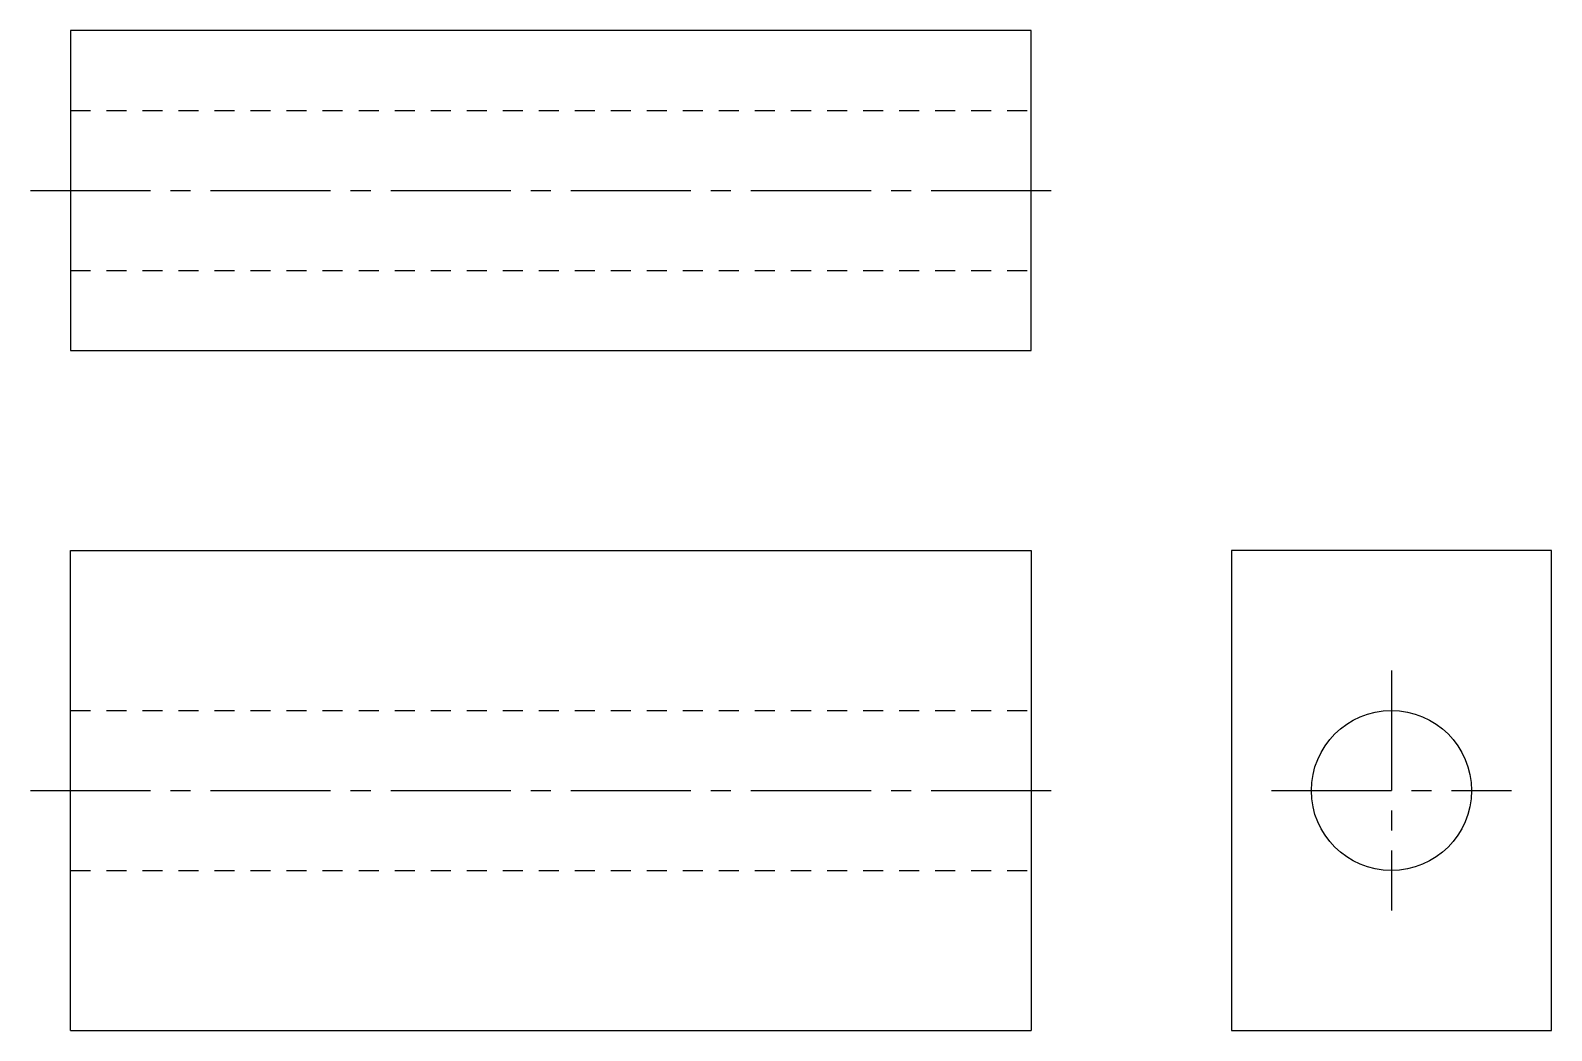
# Model space of a CAD drawing. Header units: inches. Extents: x 0.75 to 10.25, y 1 to 7.25.
import ezdxf

# ---------------------------------------------------------------- set-up
doc = ezdxf.new("R2010")
doc.units = ezdxf.units.IN
doc.header["$MEASUREMENT"] = 0
doc.linetypes.add('CENTER2', pattern=[1.125, 0.75, -0.125, 0.125, -0.125])
doc.linetypes.add('HIDDEN2', pattern=[0.1875, 0.125, -0.0625])
doc.layers.add('centre', color=130, linetype='CENTER2')
doc.layers.add('hidden', color=140, linetype='HIDDEN2')

msp = doc.modelspace()

# ---------------------------------------------------------------- linework, layer by layer
for p, q in [((1, 7.25), (1, 5.25)), ((7, 7.25), (1, 7.25)), ((7, 5.25), (7, 7.25)), ((1, 5.25), (7, 5.25)), ((1, 1), (1, 4)), ((1, 4), (7, 4)), ((7, 4), (7, 1)), ((8.25, 4), (8.25, 1)), ((10.25, 4), (8.25, 4)), ((10.25, 1), (10.25, 4)), ((1, 1), (7, 1)), ((8.25, 1), (10.25, 1))]:
    msp.add_line(p, q)
msp.add_circle((9.25, 2.5), 0.5)
at = {"layer": 'centre'}
for p, q in [((0.75, 6.25), (7.25, 6.25)), ((9.25, 3.25), (9.25, 1.75)), ((0.75, 2.5), (7.25, 2.5)), ((8.5, 2.5), (10, 2.5))]:
    msp.add_line(p, q, dxfattribs=at)
at = {"layer": 'hidden'}
for p, q in [((1, 6.75), (7, 6.75)), ((1, 5.75), (7, 5.75)), ((1, 3), (7, 3)), ((1, 2), (7, 2))]:
    msp.add_line(p, q, dxfattribs=at)

doc.saveas('drawing.dxf')
